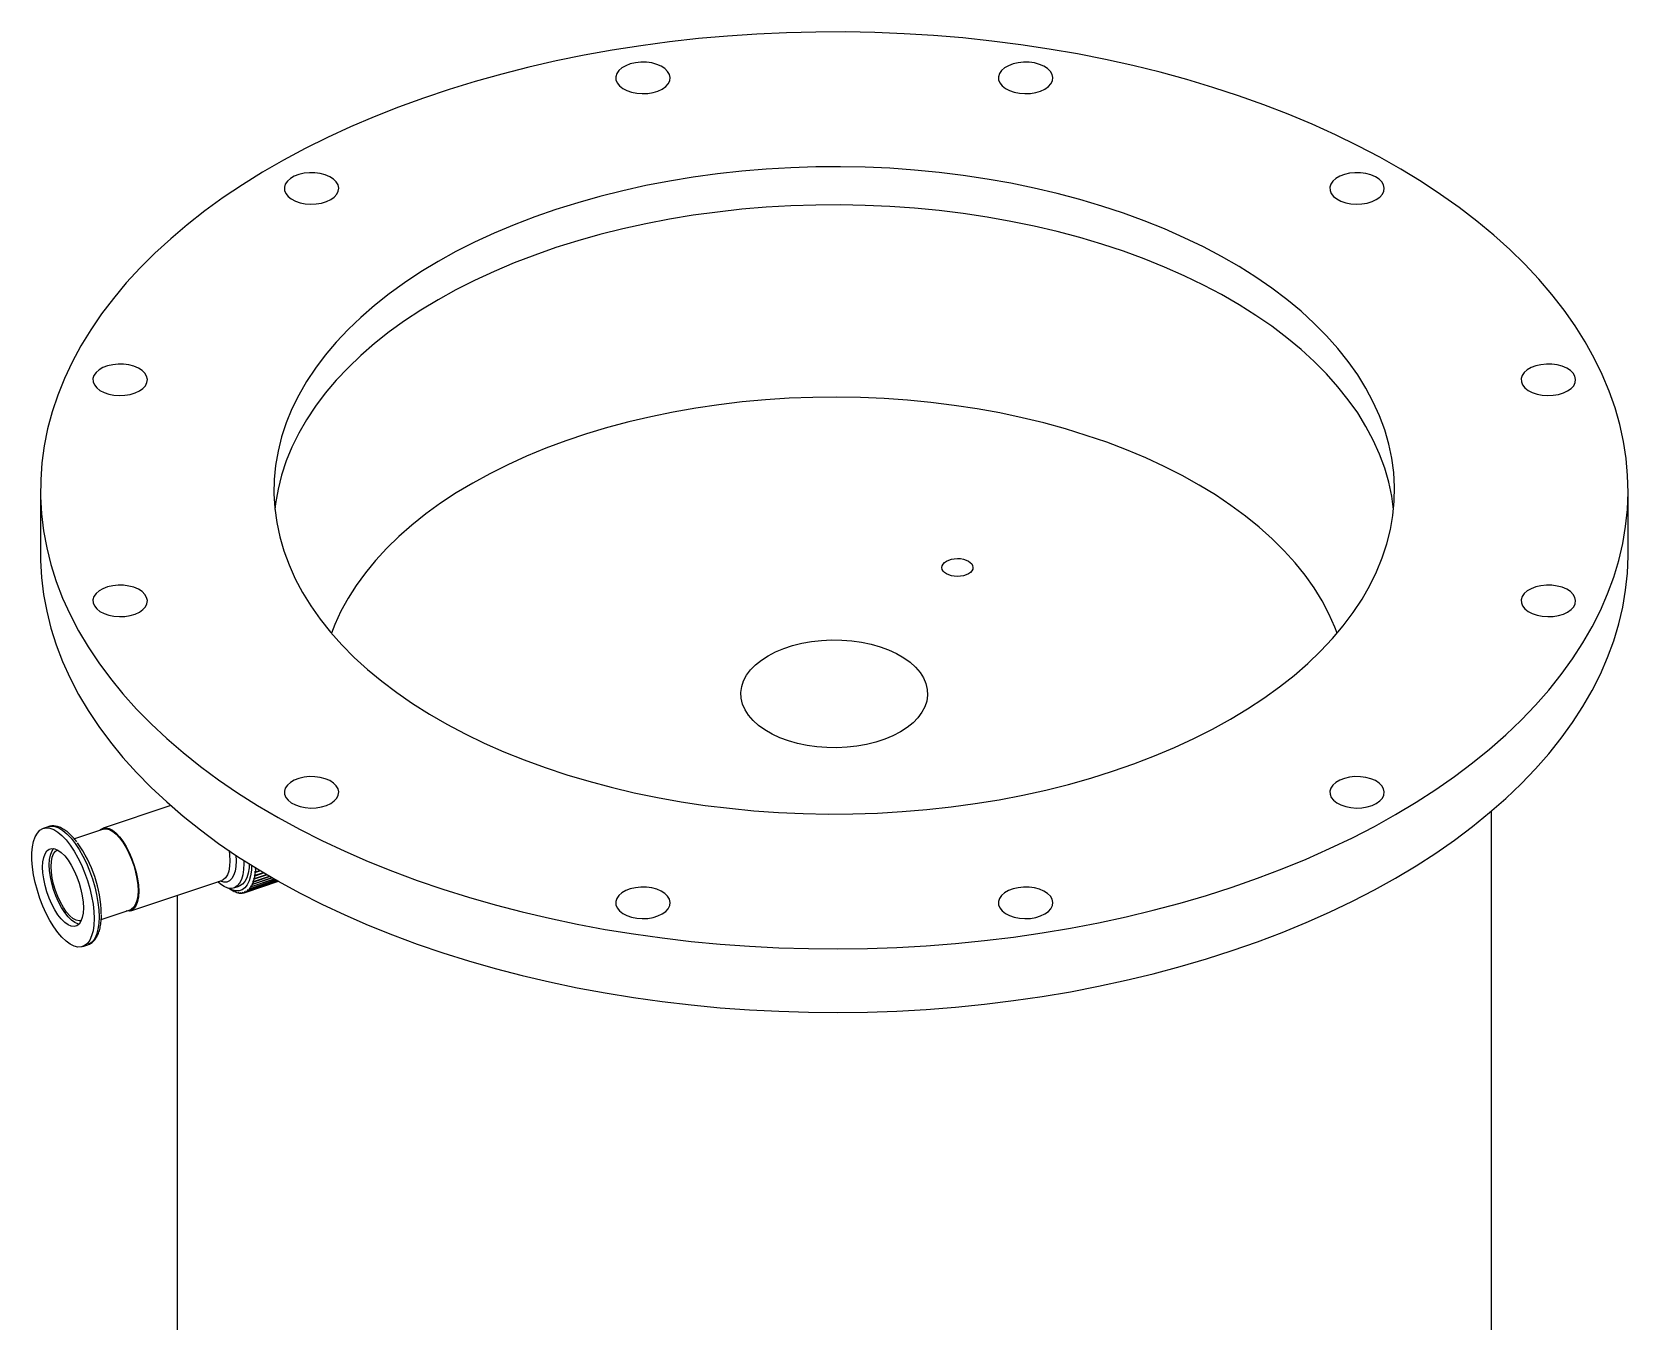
# Model space of a CAD drawing. Header units: millimetres. Extents: x 334 to 3694, y 0 to 2376.
# Drawn here: x 2447.8 to 2755.5, y 1601.2 to 1849.5 of the extents above; entities that cross this region are included whole.
import ezdxf

# ---------------------------------------------------------------- set-up
doc = ezdxf.new("R2010")
doc.units = ezdxf.units.MM
doc.header["$LTSCALE"] = 3
doc.layers.add('1_외형선', color=7, linetype='Continuous', lineweight=25)

msp = doc.modelspace()

# ---------------------------------------------------------------- linework, layer by layer
at = {"layer": '1_외형선'}
for p, q in [((2449.46, 1761.2), (2449.46, 1748.95)), ((2755.46, 1748.95), (2755.46, 1761.2)), ((2474.56, 1700.48), (2461.54, 1696.14)), ((2729.12, 1452.74), (2729.12, 1699.4)), ((2450.97, 1696.41), (2450.01, 1696.09)), ((2461.61, 1695.91), (2456.01, 1694.04)), ((2466.85, 1680.2), (2484.43, 1686.06)), ((2495.27, 1685.93), (2489.19, 1683.9)), ((2489.26, 1683.95), (2495.24, 1685.94)), ((2495.12, 1686.01), (2489.51, 1684.14)), ((2489.57, 1684.2), (2495.08, 1686.03)), ((2494.89, 1686.14), (2489.8, 1684.44)), ((2489.86, 1684.52), (2494.83, 1686.17)), ((2494.58, 1686.32), (2490.07, 1684.82)), ((2490.12, 1684.9), (2494.5, 1686.36)), ((2494.19, 1686.54), (2490.3, 1685.25)), ((2490.35, 1685.35), (2494.09, 1686.6)), ((2493.72, 1686.82), (2490.5, 1685.74)), ((2490.7, 1686.42), (2490.52, 1686.41)), ((2490.52, 1686.41), (2490.67, 1686.3)), ((2490.54, 1685.86), (2493.61, 1686.88)), ((2490.82, 1687.04), (2490.65, 1687.02)), ((2490.65, 1687.02), (2490.8, 1686.9)), ((2493.18, 1687.13), (2490.67, 1686.3)), ((2490.7, 1686.42), (2493.05, 1687.21)), ((2490.91, 1687.71), (2490.74, 1687.68)), ((2490.74, 1687.68), (2490.9, 1687.56)), ((2490.96, 1688.42), (2490.8, 1688.38)), ((2490.8, 1688.38), (2490.96, 1688.27)), ((2492.57, 1687.49), (2490.8, 1686.9)), ((2490.82, 1687.04), (2492.43, 1687.58)), ((2491.9, 1687.9), (2490.9, 1687.56)), ((2490.91, 1687.71), (2491.75, 1687.99)), ((2490.96, 1688.42), (2491.01, 1688.44)), ((2491.17, 1688.34), (2490.96, 1688.27)), ((2475.8, 1683.18), (2475.8, 1452.74)), ((2485.75, 1684.56), (2486.29, 1684.22)), ((2486.43, 1684.14), (2486.26, 1684.24)), ((2486.26, 1684.24), (2486.33, 1684.2)), ((2486.33, 1684.2), (2486.33, 1684.2)), ((2486.88, 1683.9), (2486.71, 1684)), ((2486.71, 1684), (2486.79, 1683.94)), ((2486.74, 1684.61), (2487.78, 1684.96)), ((2486.8, 1683.95), (2486.79, 1683.94)), ((2487.32, 1683.73), (2487.15, 1683.82)), ((2487.15, 1683.82), (2487.23, 1683.76)), ((2487.25, 1683.77), (2487.23, 1683.76)), ((2487.75, 1683.63), (2487.57, 1683.72)), ((2487.57, 1683.72), (2487.66, 1683.65)), ((2487.69, 1683.66), (2487.66, 1683.65)), ((2488.16, 1683.6), (2487.98, 1683.69)), ((2487.98, 1683.69), (2488.07, 1683.6)), ((2488.12, 1683.62), (2488.07, 1683.6)), ((2488.55, 1683.65), (2488.37, 1683.72)), ((2488.37, 1683.72), (2488.47, 1683.63)), ((2488.53, 1683.65), (2488.47, 1683.63)), ((2488.91, 1683.76), (2488.73, 1683.83)), ((2488.73, 1683.83), (2488.84, 1683.73)), ((2488.77, 1683.71), (2495.33, 1685.89)), ((2495.33, 1685.89), (2488.84, 1683.73)), ((2488.91, 1683.76), (2495.32, 1685.9)), ((2489.26, 1683.95), (2489.07, 1684)), ((2489.07, 1684), (2489.19, 1683.9)), ((2489.57, 1684.2), (2489.39, 1684.24)), ((2489.39, 1684.24), (2489.51, 1684.14)), ((2489.86, 1684.52), (2489.68, 1684.55)), ((2489.68, 1684.55), (2489.8, 1684.44)), ((2490.12, 1684.9), (2489.94, 1684.93)), ((2489.94, 1684.93), (2490.07, 1684.82)), ((2490.35, 1685.35), (2490.17, 1685.36)), ((2490.17, 1685.36), (2490.3, 1685.25)), ((2490.54, 1685.86), (2490.36, 1685.86)), ((2490.36, 1685.86), (2490.5, 1685.74)), ((2461.17, 1678.56), (2466.77, 1680.42)), ((2457.6, 1673.32), (2458.56, 1673.64)), ((2458.64, 1673.67), (2458.56, 1673.64))]:
    msp.add_line(p, q, dxfattribs=at)
at = {"layer": '1_외형선', "flags": 128}
for points in [[(2710.65, 1698.74), (2714.6, 1701.11), (2718.39, 1703.55), (2722.02, 1706.08), (2725.49, 1708.68), (2728.78, 1711.36), (2731.9, 1714.11), (2734.85, 1716.92), (2737.61, 1719.79), (2740.18, 1722.72), (2742.56, 1725.7), (2744.75, 1728.73), (2746.74, 1731.8), (2748.54, 1734.92), (2750.13, 1738.07), (2751.51, 1741.26), (2752.7, 1744.47), (2753.67, 1747.7), (2754.43, 1750.96), (2754.99, 1754.23), (2755.33, 1757.5), (2755.46, 1760.79), (2755.38, 1764.07), (2755.09, 1767.35), (2754.59, 1770.62), (2753.88, 1773.88), (2752.96, 1777.12), (2751.83, 1780.34), (2750.49, 1783.53), (2748.95, 1786.69), (2747.21, 1789.81), (2745.27, 1792.9), (2743.13, 1795.94), (2740.79, 1798.94), (2738.27, 1801.88), (2735.55, 1804.77), (2732.66, 1807.59), (2729.58, 1810.35), (2726.33, 1813.05), (2722.9, 1815.67), (2719.31, 1818.22), (2715.56, 1820.68), (2711.65, 1823.07), (2707.59, 1825.37), (2703.39, 1827.58), (2699.04, 1829.7), (2694.57, 1831.73), (2689.96, 1833.65), (2685.24, 1835.48), (2680.4, 1837.21), (2675.45, 1838.83), (2670.4, 1840.34), (2665.26, 1841.74), (2660.03, 1843.03), (2654.72, 1844.21), (2649.34, 1845.27), (2643.89, 1846.22), (2638.39, 1847.05), (2632.84, 1847.76), (2627.24, 1848.36), (2621.61, 1848.83), (2615.96, 1849.18), (2610.28, 1849.41), (2604.6, 1849.51), (2598.91, 1849.5), (2593.23, 1849.36), (2587.56, 1849.1), (2581.91, 1848.72), (2576.29, 1848.22), (2570.7, 1847.6), (2565.16, 1846.86), (2559.67, 1846), (2554.24, 1845.02), (2548.88, 1843.93), (2543.59, 1842.72), (2538.38, 1841.4), (2533.26, 1839.97), (2528.23, 1838.43), (2523.31, 1836.78), (2518.5, 1835.03), (2513.8, 1833.18), (2509.23, 1831.23), (2504.79, 1829.18), (2500.48, 1827.04), (2496.31, 1824.8), (2492.28, 1822.48), (2488.41, 1820.07), (2484.7, 1817.59), (2481.15, 1815.02), (2477.77, 1812.38), (2474.56, 1809.67), (2471.53, 1806.89), (2468.68, 1804.05), (2466.01, 1801.15), (2463.53, 1798.19), (2461.25, 1795.19), (2459.16, 1792.13), (2457.26, 1789.04), (2455.57, 1785.9), (2454.08, 1782.73), (2452.8, 1779.53), (2451.72, 1776.31), (2450.85, 1773.06), (2450.19, 1769.8), (2449.74, 1766.53), (2449.51, 1763.25), (2449.48, 1759.97), (2449.66, 1756.68), (2450.06, 1753.41), (2450.67, 1750.14), (2451.48, 1746.89), (2452.51, 1743.66), (2453.74, 1740.46), (2455.18, 1737.28), (2456.82, 1734.14), (2458.66, 1731.03), (2460.71, 1727.97), (2462.94, 1724.95), (2465.37, 1721.98), (2467.99, 1719.06), (2470.8, 1716.21), (2473.79, 1713.41), (2476.95, 1710.69), (2480.29, 1708.03), (2483.8, 1705.44), (2487.47, 1702.93), (2491.3, 1700.51), (2495.29, 1698.16), (2499.42, 1695.91), (2503.69, 1693.74), (2508.11, 1691.67), (2512.65, 1689.69), (2517.31, 1687.81), (2522.1, 1686.04), (2526.99, 1684.37), (2531.99, 1682.8), (2537.09, 1681.34), (2542.28, 1679.99), (2547.55, 1678.76), (2552.89, 1677.64), (2558.31, 1676.63), (2563.78, 1675.74), (2569.31, 1674.97), (2574.89, 1674.32), (2580.5, 1673.79), (2586.14, 1673.38), (2591.81, 1673.09), (2597.49, 1672.92), (2603.18, 1672.87), (2608.86, 1672.95), (2614.54, 1673.15), (2620.2, 1673.47), (2625.84, 1673.91), (2631.44, 1674.47), (2637, 1675.15), (2642.52, 1675.95), (2647.98, 1676.87), (2653.38, 1677.91), (2658.71, 1679.06), (2663.96, 1680.32), (2669.12, 1681.7), (2674.2, 1683.18), (2679.17, 1684.77), (2684.04, 1686.47), (2688.79, 1688.27), (2693.43, 1690.18), (2697.94, 1692.18), (2702.32, 1694.27), (2706.56, 1696.46), (2710.65, 1698.74)], [(2569.29, 1838.51), (2569.97, 1838.99), (2570.46, 1839.53), (2570.75, 1840.12), (2570.83, 1840.73), (2570.7, 1841.34), (2570.35, 1841.92), (2569.81, 1842.45), (2569.1, 1842.91), (2568.25, 1843.27), (2567.28, 1843.53), (2566.25, 1843.66), (2565.18, 1843.68), (2564.14, 1843.57), (2563.15, 1843.34), (2562.26, 1843.01), (2561.51, 1842.57), (2560.93, 1842.06), (2560.54, 1841.49), (2560.35, 1840.89), (2560.37, 1840.27), (2560.61, 1839.68), (2561.06, 1839.12), (2561.69, 1838.63), (2562.48, 1838.21), (2563.39, 1837.9), (2564.4, 1837.71), (2565.45, 1837.63), (2566.51, 1837.67), (2567.53, 1837.84), (2568.47, 1838.13), (2569.29, 1838.51)], [(2643.06, 1838.51), (2643.73, 1838.99), (2644.22, 1839.53), (2644.51, 1840.12), (2644.59, 1840.73), (2644.46, 1841.34), (2644.12, 1841.92), (2643.58, 1842.45), (2642.87, 1842.91), (2642.01, 1843.27), (2641.04, 1843.53), (2640.01, 1843.66), (2638.95, 1843.68), (2637.9, 1843.57), (2636.92, 1843.34), (2636.03, 1843.01), (2635.28, 1842.57), (2634.69, 1842.06), (2634.3, 1841.49), (2634.11, 1840.89), (2634.14, 1840.27), (2634.38, 1839.68), (2634.82, 1839.12), (2635.45, 1838.63), (2636.24, 1838.21), (2637.15, 1837.9), (2638.16, 1837.71), (2639.21, 1837.63), (2640.27, 1837.67), (2641.29, 1837.84), (2642.23, 1838.13), (2643.06, 1838.51)], [(2678.83, 1717.11), (2682.14, 1719.1), (2685.28, 1721.18), (2688.27, 1723.33), (2691.08, 1725.56), (2693.73, 1727.86), (2696.19, 1730.22), (2698.48, 1732.65), (2700.57, 1735.13), (2702.47, 1737.66), (2704.18, 1740.23), (2705.68, 1742.85), (2706.99, 1745.5), (2708.09, 1748.19), (2708.98, 1750.9), (2709.67, 1753.63), (2710.14, 1756.37), (2710.4, 1759.13), (2710.46, 1761.89), (2710.3, 1764.64), (2709.93, 1767.39), (2709.35, 1770.13), (2708.56, 1772.85), (2707.56, 1775.55), (2706.36, 1778.22), (2704.95, 1780.86), (2703.35, 1783.45), (2701.54, 1786.01), (2699.55, 1788.51), (2697.36, 1790.97), (2694.98, 1793.36), (2692.43, 1795.69), (2689.7, 1797.96), (2686.8, 1800.15), (2683.73, 1802.26), (2680.5, 1804.3), (2677.12, 1806.25), (2673.6, 1808.11), (2669.93, 1809.88), (2666.14, 1811.56), (2662.22, 1813.13), (2658.18, 1814.61), (2654.03, 1815.98), (2649.78, 1817.24), (2645.44, 1818.39), (2641.02, 1819.44), (2636.52, 1820.36), (2631.95, 1821.18), (2627.33, 1821.87), (2622.65, 1822.44), (2617.94, 1822.9), (2613.2, 1823.24), (2608.43, 1823.45), (2603.66, 1823.54), (2598.88, 1823.51), (2594.11, 1823.36), (2589.36, 1823.08), (2584.63, 1822.69), (2579.93, 1822.17), (2575.28, 1821.54), (2570.69, 1820.78), (2566.15, 1819.91), (2561.69, 1818.93), (2557.3, 1817.83), (2553.01, 1816.62), (2548.81, 1815.31), (2544.72, 1813.88), (2540.74, 1812.36), (2536.88, 1810.73), (2533.14, 1809.01), (2529.55, 1807.19), (2526.1, 1805.28), (2522.79, 1803.29), (2519.65, 1801.21), (2516.66, 1799.06), (2513.84, 1796.83), (2511.2, 1794.53), (2508.74, 1792.17), (2506.45, 1789.75), (2504.36, 1787.27), (2502.46, 1784.74), (2500.75, 1782.16), (2499.25, 1779.54), (2497.94, 1776.89), (2496.84, 1774.2), (2495.95, 1771.49), (2495.26, 1768.76), (2494.79, 1766.02), (2494.52, 1763.27), (2494.47, 1760.51), (2494.63, 1757.75), (2495, 1755), (2495.58, 1752.26), (2496.37, 1749.54), (2497.37, 1746.84), (2498.57, 1744.17), (2499.97, 1741.54), (2501.58, 1738.94), (2503.38, 1736.39), (2505.38, 1733.88), (2507.57, 1731.43), (2509.94, 1729.03), (2512.5, 1726.7), (2515.23, 1724.44), (2518.13, 1722.25), (2521.2, 1720.13), (2524.43, 1718.1), (2527.8, 1716.15), (2531.33, 1714.28), (2534.99, 1712.51), (2538.79, 1710.84), (2542.71, 1709.26), (2546.75, 1707.79), (2550.9, 1706.42), (2555.14, 1705.15), (2559.48, 1704), (2563.91, 1702.96), (2568.41, 1702.03), (2572.98, 1701.22), (2577.6, 1700.52), (2582.27, 1699.95), (2586.99, 1699.49), (2591.73, 1699.16), (2596.49, 1698.95), (2601.27, 1698.85), (2606.05, 1698.88), (2610.82, 1699.04), (2615.57, 1699.31), (2620.3, 1699.71), (2625, 1700.22), (2629.65, 1700.86), (2634.24, 1701.61), (2638.78, 1702.48), (2643.24, 1703.46), (2647.63, 1704.56), (2651.92, 1705.77), (2656.12, 1707.09), (2660.21, 1708.51), (2664.19, 1710.04), (2668.05, 1711.66), (2671.78, 1713.39), (2675.38, 1715.2), (2678.83, 1717.11)], [(2505.41, 1817.22), (2506.09, 1817.7), (2506.58, 1818.24), (2506.87, 1818.83), (2506.95, 1819.44), (2506.82, 1820.05), (2506.47, 1820.63), (2505.93, 1821.16), (2505.22, 1821.61), (2504.36, 1821.98), (2503.4, 1822.23), (2502.36, 1822.37), (2501.3, 1822.39), (2500.26, 1822.28), (2499.27, 1822.05), (2498.38, 1821.71), (2497.63, 1821.28), (2497.05, 1820.77), (2496.65, 1820.2), (2496.47, 1819.6), (2496.49, 1818.98), (2496.73, 1818.39), (2497.18, 1817.83), (2497.81, 1817.33), (2498.59, 1816.92), (2499.51, 1816.61), (2500.51, 1816.41), (2501.57, 1816.34), (2502.63, 1816.38), (2503.65, 1816.55), (2504.59, 1816.84), (2505.41, 1817.22)], [(2706.94, 1817.22), (2707.61, 1817.7), (2708.1, 1818.24), (2708.39, 1818.83), (2708.48, 1819.44), (2708.34, 1820.05), (2708, 1820.63), (2707.46, 1821.16), (2706.75, 1821.61), (2705.89, 1821.98), (2704.92, 1822.23), (2703.89, 1822.37), (2702.83, 1822.39), (2701.78, 1822.28), (2700.8, 1822.05), (2699.91, 1821.71), (2699.16, 1821.28), (2698.57, 1820.77), (2698.18, 1820.2), (2697.99, 1819.6), (2698.02, 1818.98), (2698.26, 1818.39), (2698.7, 1817.83), (2699.33, 1817.33), (2700.12, 1816.92), (2701.04, 1816.61), (2702.04, 1816.41), (2703.09, 1816.34), (2704.15, 1816.38), (2705.17, 1816.55), (2706.12, 1816.84), (2706.94, 1817.22)], [(2710.28, 1757.52), (2709.93, 1760.05), (2709.35, 1762.78), (2708.56, 1765.5), (2707.56, 1768.2), (2706.36, 1770.87), (2704.95, 1773.51), (2703.35, 1776.11), (2701.54, 1778.66), (2699.55, 1781.17), (2697.36, 1783.62), (2694.98, 1786.01), (2692.43, 1788.34), (2689.7, 1790.61), (2686.8, 1792.8), (2683.73, 1794.91), (2680.5, 1796.95), (2677.12, 1798.9), (2673.6, 1800.76), (2669.93, 1802.53), (2666.14, 1804.21), (2662.22, 1805.78), (2658.18, 1807.26), (2654.03, 1808.63), (2649.78, 1809.89), (2645.44, 1811.05), (2641.02, 1812.09), (2636.52, 1813.01), (2631.95, 1813.83), (2627.33, 1814.52), (2622.65, 1815.1), (2617.94, 1815.55), (2613.2, 1815.89), (2608.43, 1816.1), (2603.66, 1816.19), (2598.88, 1816.16), (2594.11, 1816.01), (2589.36, 1815.73), (2584.63, 1815.34), (2579.93, 1814.82), (2575.28, 1814.19), (2570.69, 1813.44), (2566.15, 1812.57), (2561.69, 1811.58), (2557.3, 1810.48), (2553.01, 1809.27), (2548.81, 1807.96), (2544.72, 1806.53), (2540.74, 1805.01), (2536.88, 1803.38), (2533.14, 1801.66), (2529.55, 1799.84), (2526.1, 1797.93), (2522.79, 1795.94), (2519.65, 1793.87), (2516.66, 1791.71), (2513.84, 1789.48), (2511.2, 1787.19), (2508.74, 1784.82), (2506.45, 1782.4), (2504.36, 1779.92), (2502.46, 1777.39), (2500.75, 1774.81), (2499.25, 1772.19), (2497.94, 1769.54), (2496.84, 1766.86), (2495.95, 1764.15), (2495.26, 1761.42), (2494.79, 1758.67), (2494.65, 1757.52)], [(2710.28, 1757.52), (2709.93, 1760.05), (2709.35, 1762.78), (2708.56, 1765.5), (2707.56, 1768.2), (2706.36, 1770.87), (2704.95, 1773.51), (2703.35, 1776.11), (2701.54, 1778.66), (2699.55, 1781.17), (2697.36, 1783.62), (2694.98, 1786.01), (2692.43, 1788.34), (2689.7, 1790.61), (2686.8, 1792.8), (2683.73, 1794.91), (2680.5, 1796.95), (2677.12, 1798.9), (2673.6, 1800.76), (2669.93, 1802.53), (2666.14, 1804.21), (2662.22, 1805.78), (2658.18, 1807.26), (2654.03, 1808.63), (2649.78, 1809.89), (2645.44, 1811.05), (2641.02, 1812.09), (2636.52, 1813.01), (2631.95, 1813.83), (2627.33, 1814.52), (2622.65, 1815.1), (2617.94, 1815.55), (2613.2, 1815.89), (2608.43, 1816.1), (2603.66, 1816.19), (2598.88, 1816.16), (2594.11, 1816.01), (2589.36, 1815.73), (2584.63, 1815.34), (2579.93, 1814.82), (2575.28, 1814.19), (2570.69, 1813.44), (2566.15, 1812.57), (2561.69, 1811.58), (2557.3, 1810.48), (2553.01, 1809.27), (2548.81, 1807.96), (2544.72, 1806.53), (2540.74, 1805.01), (2536.88, 1803.38), (2533.14, 1801.66), (2529.55, 1799.84), (2526.1, 1797.93), (2522.79, 1795.94), (2519.65, 1793.87), (2516.66, 1791.71), (2513.84, 1789.48), (2511.2, 1787.19), (2508.74, 1784.82), (2506.45, 1782.4), (2504.36, 1779.92), (2502.46, 1777.39), (2500.75, 1774.81), (2499.25, 1772.19), (2497.94, 1769.54), (2496.84, 1766.86), (2495.95, 1764.15), (2495.26, 1761.42), (2494.79, 1758.67), (2494.65, 1757.52)], [(2468.53, 1780.35), (2469.2, 1780.82), (2469.7, 1781.36), (2469.99, 1781.95), (2470.07, 1782.57), (2469.93, 1783.17), (2469.59, 1783.75), (2469.05, 1784.28), (2468.34, 1784.74), (2467.48, 1785.1), (2466.52, 1785.36), (2465.48, 1785.49), (2464.42, 1785.51), (2463.38, 1785.4), (2462.39, 1785.17), (2461.5, 1784.84), (2460.75, 1784.4), (2460.17, 1783.89), (2459.77, 1783.32), (2459.58, 1782.72), (2459.61, 1782.11), (2459.85, 1781.51), (2460.3, 1780.95), (2460.92, 1780.46), (2461.71, 1780.05), (2462.63, 1779.73), (2463.63, 1779.54), (2464.69, 1779.46), (2465.75, 1779.51), (2466.77, 1779.67), (2467.71, 1779.96), (2468.53, 1780.35)], [(2743.82, 1780.35), (2744.49, 1780.82), (2744.98, 1781.36), (2745.28, 1781.95), (2745.36, 1782.57), (2745.22, 1783.17), (2744.88, 1783.75), (2744.34, 1784.28), (2743.63, 1784.74), (2742.77, 1785.1), (2741.81, 1785.36), (2740.77, 1785.49), (2739.71, 1785.51), (2738.66, 1785.4), (2737.68, 1785.17), (2736.79, 1784.84), (2736.04, 1784.4), (2735.46, 1783.89), (2735.06, 1783.32), (2734.87, 1782.72), (2734.9, 1782.11), (2735.14, 1781.51), (2735.58, 1780.95), (2736.21, 1780.46), (2737, 1780.05), (2737.92, 1779.73), (2738.92, 1779.54), (2739.98, 1779.46), (2741.03, 1779.51), (2742.06, 1779.67), (2743, 1779.96), (2743.82, 1780.35)], [(2699.38, 1733.68), (2698.94, 1734.83), (2697.81, 1737.39), (2696.48, 1739.92), (2694.94, 1742.4), (2693.21, 1744.85), (2691.29, 1747.24), (2689.17, 1749.58), (2686.87, 1751.87), (2684.39, 1754.08), (2681.74, 1756.24), (2678.92, 1758.31), (2675.93, 1760.31), (2672.79, 1762.23), (2669.49, 1764.06), (2666.06, 1765.8), (2662.49, 1767.45), (2658.79, 1769), (2654.97, 1770.46), (2651.03, 1771.8), (2647, 1773.05), (2642.87, 1774.18), (2638.65, 1775.2), (2634.36, 1776.11), (2629.99, 1776.9), (2625.57, 1777.58), (2621.1, 1778.13), (2616.59, 1778.57), (2612.05, 1778.89), (2607.49, 1779.08), (2602.92, 1779.15), (2598.35, 1779.11), (2593.78, 1778.93), (2589.24, 1778.64), (2584.72, 1778.23), (2580.24, 1777.7), (2575.81, 1777.04), (2571.43, 1776.27), (2567.12, 1775.39), (2562.89, 1774.39), (2558.74, 1773.28), (2554.69, 1772.06), (2550.73, 1770.73), (2546.89, 1769.3), (2543.17, 1767.77), (2539.57, 1766.14), (2536.1, 1764.41), (2532.78, 1762.6), (2529.61, 1760.7), (2526.59, 1758.72), (2523.73, 1756.65), (2521.05, 1754.52), (2518.53, 1752.31), (2516.2, 1750.04), (2514.05, 1747.71), (2512.08, 1745.33), (2510.31, 1742.89), (2508.74, 1740.41), (2507.37, 1737.9), (2506.2, 1735.34), (2505.55, 1733.68)], [(2449.46, 1748.95), (2449.48, 1747.72), (2449.66, 1744.44), (2450.06, 1741.16), (2450.67, 1737.9), (2451.48, 1734.65), (2452.51, 1731.42), (2453.74, 1728.21), (2455.18, 1725.03), (2456.82, 1721.89), (2458.66, 1718.78), (2460.71, 1715.72), (2462.94, 1712.7), (2465.37, 1709.73), (2467.99, 1706.82), (2470.8, 1703.96), (2473.79, 1701.17), (2476.95, 1698.44), (2480.29, 1695.78), (2483.8, 1693.19), (2487.47, 1690.69), (2491.3, 1688.26), (2495.29, 1685.92), (2499.42, 1683.66), (2503.69, 1681.49), (2508.11, 1679.42), (2512.65, 1677.44), (2517.31, 1675.57), (2522.1, 1673.79), (2526.99, 1672.12), (2531.99, 1670.55), (2537.09, 1669.09), (2542.28, 1667.75), (2547.55, 1666.51), (2552.89, 1665.39), (2558.31, 1664.38), (2563.78, 1663.49), (2569.31, 1662.72), (2574.89, 1662.07), (2580.5, 1661.54), (2586.14, 1661.13), (2591.81, 1660.84), (2597.49, 1660.67), (2603.18, 1660.62), (2608.86, 1660.7), (2614.54, 1660.9), (2620.2, 1661.22), (2625.84, 1661.66), (2631.44, 1662.22), (2637, 1662.9), (2642.52, 1663.7), (2647.98, 1664.62), (2653.38, 1665.66), (2658.71, 1666.81), (2663.96, 1668.07), (2669.12, 1669.45), (2674.2, 1670.93), (2679.17, 1672.53), (2684.04, 1674.22), (2688.79, 1676.03), (2693.43, 1677.93), (2697.94, 1679.93), (2702.32, 1682.03), (2706.56, 1684.22), (2710.65, 1686.49)], [(2710.65, 1686.49), (2714.6, 1688.86), (2718.39, 1691.31), (2722.02, 1693.83), (2725.49, 1696.44), (2728.78, 1699.11), (2731.9, 1701.86), (2734.85, 1704.67), (2737.61, 1707.54), (2740.18, 1710.47), (2742.56, 1713.45), (2744.75, 1716.48), (2746.74, 1719.56), (2748.54, 1722.67), (2750.13, 1725.82), (2751.51, 1729.01), (2752.7, 1732.22), (2753.67, 1735.46), (2754.43, 1738.71), (2754.99, 1741.98), (2755.33, 1745.26), (2755.46, 1748.54), (2755.46, 1748.95)], [(2468.53, 1737.76), (2469.2, 1738.24), (2469.7, 1738.78), (2469.99, 1739.37), (2470.07, 1739.98), (2469.93, 1740.59), (2469.59, 1741.17), (2469.05, 1741.7), (2468.34, 1742.15), (2467.48, 1742.52), (2466.52, 1742.77), (2465.48, 1742.91), (2464.42, 1742.93), (2463.38, 1742.82), (2462.39, 1742.59), (2461.5, 1742.25), (2460.75, 1741.82), (2460.17, 1741.31), (2459.77, 1740.74), (2459.58, 1740.14), (2459.61, 1739.52), (2459.85, 1738.93), (2460.3, 1738.37), (2460.92, 1737.87), (2461.71, 1737.46), (2462.63, 1737.15), (2463.63, 1736.95), (2464.69, 1736.88), (2465.75, 1736.92), (2466.77, 1737.09), (2467.71, 1737.38), (2468.53, 1737.76)], [(2743.82, 1737.76), (2744.49, 1738.24), (2744.98, 1738.78), (2745.28, 1739.37), (2745.36, 1739.98), (2745.22, 1740.59), (2744.88, 1741.17), (2744.34, 1741.7), (2743.63, 1742.15), (2742.77, 1742.52), (2741.81, 1742.77), (2740.77, 1742.91), (2739.71, 1742.93), (2738.66, 1742.82), (2737.68, 1742.59), (2736.79, 1742.25), (2736.04, 1741.82), (2735.46, 1741.31), (2735.06, 1740.74), (2734.87, 1740.14), (2734.9, 1739.52), (2735.14, 1738.93), (2735.58, 1738.37), (2736.21, 1737.87), (2737, 1737.46), (2737.92, 1737.15), (2738.92, 1736.95), (2739.98, 1736.88), (2741.03, 1736.92), (2742.06, 1737.09), (2743, 1737.38), (2743.82, 1737.76)], [(2611.3, 1731.06), (2612.94, 1730.45), (2614.46, 1729.75), (2615.84, 1728.96), (2617.06, 1728.08), (2618.12, 1727.13), (2618.99, 1726.13), (2619.66, 1725.07), (2620.14, 1723.98), (2620.4, 1722.86), (2620.46, 1721.74), (2620.3, 1720.62), (2619.94, 1719.51), (2619.37, 1718.44), (2618.6, 1717.4), (2617.65, 1716.42), (2616.51, 1715.51), (2615.21, 1714.67), (2613.77, 1713.92), (2612.19, 1713.26), (2610.49, 1712.7), (2608.7, 1712.26), (2606.84, 1711.92), (2604.93, 1711.71), (2602.98, 1711.62), (2601.04, 1711.64), (2599.1, 1711.79), (2597.21, 1712.06), (2595.38, 1712.45), (2593.63, 1712.95), (2591.99, 1713.55), (2590.47, 1714.26), (2589.09, 1715.05), (2587.86, 1715.93), (2586.81, 1716.87), (2585.94, 1717.88), (2585.27, 1718.94), (2584.79, 1720.03), (2584.53, 1721.14), (2584.47, 1722.27), (2584.62, 1723.39), (2584.99, 1724.49), (2585.56, 1725.57), (2586.32, 1726.6), (2587.28, 1727.58), (2588.41, 1728.5), (2589.71, 1729.34), (2591.16, 1730.09), (2592.74, 1730.75), (2594.44, 1731.3), (2596.23, 1731.75), (2598.09, 1732.08), (2600, 1732.3), (2601.94, 1732.39), (2603.89, 1732.36), (2605.82, 1732.21), (2607.72, 1731.94), (2609.55, 1731.56), (2611.3, 1731.06)], [(2505.41, 1700.88), (2506.09, 1701.36), (2506.58, 1701.9), (2506.87, 1702.49), (2506.95, 1703.1), (2506.82, 1703.71), (2506.47, 1704.29), (2505.93, 1704.82), (2505.22, 1705.28), (2504.36, 1705.64), (2503.4, 1705.9), (2502.36, 1706.03), (2501.3, 1706.05), (2500.26, 1705.94), (2499.27, 1705.71), (2498.38, 1705.38), (2497.63, 1704.94), (2497.05, 1704.43), (2496.65, 1703.86), (2496.47, 1703.26), (2496.49, 1702.65), (2496.73, 1702.05), (2497.18, 1701.49), (2497.81, 1701), (2498.59, 1700.59), (2499.51, 1700.27), (2500.51, 1700.08), (2501.57, 1700), (2502.63, 1700.04), (2503.65, 1700.21), (2504.59, 1700.5), (2505.41, 1700.88)], [(2706.94, 1700.88), (2707.61, 1701.36), (2708.1, 1701.9), (2708.39, 1702.49), (2708.48, 1703.1), (2708.34, 1703.71), (2708, 1704.29), (2707.46, 1704.82), (2706.75, 1705.28), (2705.89, 1705.64), (2704.92, 1705.9), (2703.89, 1706.03), (2702.83, 1706.05), (2701.78, 1705.94), (2700.8, 1705.71), (2699.91, 1705.38), (2699.16, 1704.94), (2698.57, 1704.43), (2698.18, 1703.86), (2697.99, 1703.26), (2698.02, 1702.65), (2698.26, 1702.05), (2698.7, 1701.49), (2699.33, 1701), (2700.12, 1700.59), (2701.04, 1700.27), (2702.04, 1700.08), (2703.09, 1700), (2704.15, 1700.04), (2705.17, 1700.21), (2706.12, 1700.5), (2706.94, 1700.88)], [(2459.8, 1678.7), (2459.75, 1677.45), (2459.59, 1676.33), (2459.33, 1675.35), (2458.96, 1674.55), (2458.51, 1673.92), (2457.97, 1673.49), (2457.36, 1673.26), (2456.69, 1673.23), (2455.96, 1673.4), (2455.19, 1673.78), (2454.4, 1674.35), (2453.6, 1675.11), (2452.8, 1676.04), (2452.02, 1677.12), (2451.28, 1678.34), (2450.57, 1679.67), (2449.93, 1681.09), (2449.35, 1682.58), (2448.86, 1684.1), (2448.45, 1685.64), (2448.13, 1687.16), (2447.92, 1688.63), (2447.82, 1690.03), (2447.82, 1691.34), (2447.92, 1692.53), (2448.13, 1693.58), (2448.45, 1694.48), (2448.86, 1695.19), (2449.35, 1695.72), (2449.93, 1696.06), (2450.57, 1696.19), (2451.28, 1696.12), (2452.02, 1695.84), (2452.8, 1695.36), (2453.6, 1694.7), (2454.4, 1693.85), (2455.19, 1692.84), (2455.96, 1691.69), (2456.69, 1690.41), (2457.36, 1689.03), (2457.97, 1687.58), (2458.51, 1686.07), (2458.96, 1684.53), (2459.33, 1683), (2459.59, 1681.51), (2459.75, 1680.06), (2459.8, 1678.7)], [(2450.97, 1696.41), (2451.53, 1696.51), (2452.24, 1696.44), (2452.99, 1696.16), (2453.77, 1695.68), (2454.56, 1695.02), (2455.36, 1694.17), (2456.15, 1693.16), (2456.92, 1692.01), (2457.65, 1690.73), (2458.32, 1689.35), (2458.93, 1687.9), (2459.47, 1686.39), (2459.93, 1684.85), (2460.29, 1683.32), (2460.55, 1681.83), (2460.71, 1680.38), (2460.76, 1679.02)], [(2460.84, 1695.65), (2461.05, 1695.86), (2461.54, 1696.14), (2462.09, 1696.21), (2462.71, 1696.07), (2463.35, 1695.73), (2464.03, 1695.19), (2464.7, 1694.47), (2465.36, 1693.59), (2466, 1692.56), (2466.58, 1691.43), (2467.1, 1690.2), (2467.55, 1688.93), (2467.91, 1687.64), (2468.18, 1686.35), (2468.34, 1685.12), (2468.39, 1683.97)], [(2461.61, 1695.91), (2462.15, 1695.98), (2462.75, 1695.84), (2463.38, 1695.51), (2464.03, 1694.99), (2464.69, 1694.29), (2465.33, 1693.43), (2465.94, 1692.44), (2466.51, 1691.33), (2467.02, 1690.15), (2467.46, 1688.91), (2467.81, 1687.65), (2468.06, 1686.41), (2468.22, 1685.21), (2468.27, 1684.09)], [(2457.73, 1680.77), (2457.68, 1679.77), (2457.52, 1678.9), (2457.26, 1678.19), (2456.9, 1677.66), (2456.46, 1677.32), (2455.95, 1677.18), (2455.38, 1677.25), (2454.77, 1677.52), (2454.13, 1677.98), (2453.48, 1678.63), (2452.84, 1679.45), (2452.22, 1680.4), (2451.65, 1681.48), (2451.14, 1682.64), (2450.7, 1683.86), (2450.35, 1685.1), (2450.09, 1686.34), (2449.93, 1687.52), (2449.87, 1688.63), (2449.93, 1689.63), (2450.09, 1690.5), (2450.35, 1691.21), (2450.7, 1691.75), (2451.14, 1692.09), (2451.65, 1692.22), (2452.22, 1692.16), (2452.84, 1691.89), (2453.48, 1691.42), (2454.13, 1690.77), (2454.77, 1689.96), (2455.38, 1689), (2455.95, 1687.93), (2456.46, 1686.76), (2456.9, 1685.54), (2457.26, 1684.3), (2457.52, 1683.07), (2457.68, 1681.88), (2457.73, 1680.77)], [(2456.88, 1677.63), (2456.68, 1677.68), (2456.07, 1677.95), (2455.43, 1678.41), (2454.78, 1679.06), (2454.14, 1679.88), (2453.52, 1680.84), (2452.95, 1681.91), (2452.44, 1683.08), (2452, 1684.29), (2451.65, 1685.54), (2451.38, 1686.77), (2451.22, 1687.96), (2451.17, 1689.07), (2451.22, 1690.07), (2451.38, 1690.94), (2451.65, 1691.65), (2452, 1692.18), (2452.02, 1692.2)], [(2457.3, 1678.28), (2456.9, 1678.24), (2456.33, 1678.38), (2455.73, 1678.72), (2455.1, 1679.26), (2454.48, 1679.97), (2453.87, 1680.84), (2453.3, 1681.84), (2452.79, 1682.95), (2452.34, 1684.11), (2451.98, 1685.31), (2451.72, 1686.51), (2451.56, 1687.66), (2451.5, 1688.74), (2451.56, 1689.7), (2451.72, 1690.53), (2451.98, 1691.19), (2452.34, 1691.67), (2452.75, 1691.94)], [(2488.66, 1689.92), (2488.67, 1689.32), (2488.62, 1688.16), (2488.46, 1687.12), (2488.2, 1686.24), (2487.84, 1685.52), (2487.39, 1684.99), (2486.86, 1684.66), (2486.26, 1684.52), (2485.6, 1684.59), (2484.9, 1684.87), (2484.17, 1685.34), (2483.64, 1685.79)], [(2487.12, 1690.92), (2487.17, 1689.82), (2487.12, 1688.76), (2486.96, 1687.82), (2486.7, 1687.03), (2486.35, 1686.42), (2485.91, 1685.99), (2485.4, 1685.75), (2484.82, 1685.72), (2484.19, 1685.89), (2484.07, 1685.94)], [(2485.97, 1689.82), (2485.92, 1688.78), (2485.75, 1687.87), (2485.49, 1687.12), (2485.13, 1686.55), (2484.68, 1686.17), (2484.43, 1686.06)], [(2485.82, 1691.79), (2485.92, 1690.98), (2485.97, 1689.82)], [(2489.7, 1689.22), (2489.66, 1688.5), (2489.5, 1687.47), (2489.24, 1686.58), (2488.88, 1685.87), (2488.43, 1685.34), (2487.9, 1685), (2487.78, 1684.96)], [(2490.16, 1688.97), (2490.11, 1688.01), (2489.95, 1686.92), (2489.69, 1685.98), (2489.33, 1685.21), (2488.88, 1684.62), (2488.35, 1684.23), (2487.75, 1684.03), (2487.08, 1684.03), (2486.37, 1684.24), (2485.71, 1684.59)], [(2468.39, 1683.97), (2468.34, 1682.92), (2468.18, 1682.01), (2467.91, 1681.26), (2467.55, 1680.69), (2467.1, 1680.31), (2466.58, 1680.14), (2466, 1680.17)], [(2468.27, 1684.09), (2468.22, 1683.07), (2468.06, 1682.19), (2467.81, 1681.46), (2467.46, 1680.9), (2467.02, 1680.53), (2466.77, 1680.42)], [(2569.29, 1679.59), (2569.97, 1680.07), (2570.46, 1680.61), (2570.75, 1681.2), (2570.83, 1681.81), (2570.7, 1682.42), (2570.35, 1683), (2569.81, 1683.53), (2569.1, 1683.99), (2568.25, 1684.35), (2567.28, 1684.6), (2566.25, 1684.74), (2565.18, 1684.76), (2564.14, 1684.65), (2563.15, 1684.42), (2562.26, 1684.09), (2561.51, 1683.65), (2560.93, 1683.14), (2560.54, 1682.57), (2560.35, 1681.97), (2560.37, 1681.35), (2560.61, 1680.76), (2561.06, 1680.2), (2561.69, 1679.7), (2562.48, 1679.29), (2563.39, 1678.98), (2564.4, 1678.78), (2565.45, 1678.71), (2566.51, 1678.75), (2567.53, 1678.92), (2568.47, 1679.21), (2569.29, 1679.59)], [(2643.06, 1679.59), (2643.73, 1680.07), (2644.22, 1680.61), (2644.51, 1681.2), (2644.59, 1681.81), (2644.46, 1682.42), (2644.12, 1683), (2643.58, 1683.53), (2642.87, 1683.99), (2642.01, 1684.35), (2641.04, 1684.6), (2640.01, 1684.74), (2638.95, 1684.76), (2637.9, 1684.65), (2636.92, 1684.42), (2636.03, 1684.09), (2635.28, 1683.65), (2634.69, 1683.14), (2634.3, 1682.57), (2634.11, 1681.97), (2634.14, 1681.35), (2634.38, 1680.76), (2634.82, 1680.2), (2635.45, 1679.7), (2636.24, 1679.29), (2637.15, 1678.98), (2638.16, 1678.78), (2639.21, 1678.71), (2640.27, 1678.75), (2641.29, 1678.92), (2642.23, 1679.21), (2643.06, 1679.59)], [(2460.76, 1679.02), (2460.71, 1677.77), (2460.55, 1676.65), (2460.29, 1675.67), (2459.93, 1674.87), (2459.47, 1674.24), (2458.93, 1673.81), (2458.64, 1673.67)]]:
    msp.add_lwpolyline(points, dxfattribs=at)
at = {"layer": '1_외형선'}
for centre, radius, start, end in [((2436.68, 1678.99), 24.51, 1.4375, 35.6534), ((2483.96, 1688.02), 6.93, 341.8387, 345.6247), ((2482.33, 1688.42), 8.61, 346.5716, 349.8469), ((2480.44, 1688.75), 10.52, 350.6709, 353.5368), ((2478.36, 1688.97), 12.62, 354.2628, 356.8015), ((2488.89, 1688.26), 4.8, 239.2448, 244.0779), ((2488.45, 1687.34), 3.78, 245.4915, 251.1612), ((2488.21, 1686.61), 3.01, 252.8226, 259.4254), ((2488.12, 1686.07), 2.47, 261.3564, 268.8901), ((2488.12, 1685.75), 2.14, 271.0739, 279.3592), ((2488.14, 1685.61), 2.01, 281.7167, 290.3659), ((2488.12, 1685.66), 2.06, 292.7577, 301.2594), ((2487.99, 1685.86), 2.3, 303.5324, 311.4271), ((2487.68, 1686.19), 2.75, 313.4732, 320.4892), ((2487.16, 1686.61), 3.42, 322.2666, 328.3336), ((2486.38, 1687.08), 4.33, 329.8507, 335.0319), ((2485.31, 1687.56), 5.5, 336.3212, 340.7385)]:
    msp.add_arc(centre, radius, start, end, dxfattribs=at)
msp.add_ellipse((2626.2, 1746.34), major_axis=(3, 0.01), ratio=0.578424, dxfattribs=at)
for points, knots in [([(2456.44, 1693.52), (2456.23, 1693.79), (2455.75, 1694.39), (2454.99, 1695.14), (2454.16, 1695.79), (2453.35, 1696.24), (2452.57, 1696.5), (2451.82, 1696.57), (2451.26, 1696.53), (2450.98, 1696.4), (2450.94, 1696.38)], [0, 0, 0, 0, 0.126523, 0.276053, 0.427101, 0.579395, 0.713245, 0.839499, 0.974445, 1, 1, 1, 1]), ([(2458.66, 1673.7), (2458.81, 1673.76), (2459.19, 1673.9), (2459.7, 1674.33), (2460.19, 1674.93), (2460.59, 1675.68), (2460.9, 1676.59), (2461.11, 1677.64), (2461.2, 1678.63), (2461.22, 1679.26), (2461.21, 1679.48), (2461.21, 1679.48)], [0, 0, 0, 0, 0.086361, 0.212984, 0.342901, 0.480274, 0.625198, 0.774244, 0.923679, 0.999118, 1, 1, 1, 1])]:
    msp.add_open_spline(points, degree=3, knots=knots, dxfattribs=at)

doc.saveas('drawing.dxf')
